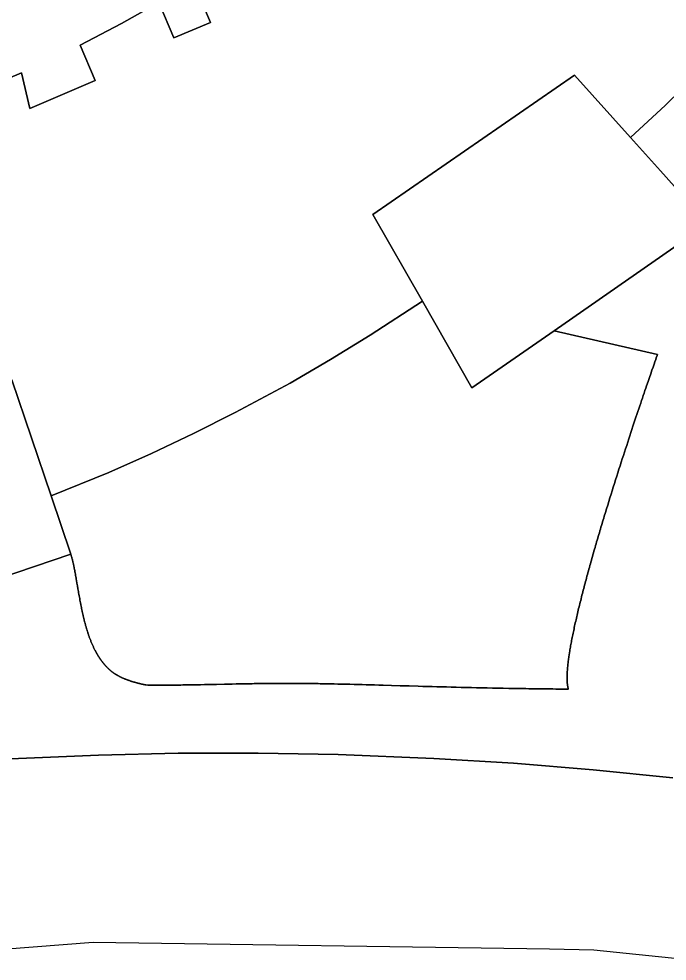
# Model space of a CAD drawing. Header units: millimetres. Extents: x 1811966 to 2218310, y 20519 to 471429.
# Drawn here: x 2046884 to 2083716, y 128329 to 181815 of the extents above; entities that cross this region are included whole.
import ezdxf

# ---------------------------------------------------------------- set-up
doc = ezdxf.new("R2010")
doc.units = ezdxf.units.MM
doc.layers.add('CLOSED_AREAS', color=7, linetype='Continuous')
doc.layers.add('REGION_HOLES', color=7, linetype='Continuous')

msp = doc.modelspace()

# ---------------------------------------------------------------- linework, layer by layer
at = {"layer": 'CLOSED_AREAS'}
for points in [[(2056784.981, 183939.499), (2057773.632, 181616.386), (2055689.092, 180729.255), (2054831.24, 182744.995), (2052718.012, 181544.544), (2050368.765, 180315.509), (2051222.538, 178309.338), (2047500.458, 176725.321), (2047032.894, 178749.743), (2044736.052, 177787.329)], [(1998276.157, 148179.466), (2001842.352, 147838.337), (2005418.015, 147617.469), (2008999.089, 147517.111), (2009480.302, 152878.076), (2033803.45, 152878.076), (2032652.454, 158503.874), (2046483.405, 161333.594), (2048715.742, 154731.392), (2051989.74, 156066.356), (2054415.147, 157138.572), (2056813.076, 158270.906), (2059182.033, 159462.653), (2062293.048, 161142.779), (2064588.727, 162470.212), (2066850.617, 163854.448), (2069811.466, 165786.966), (2066995.679, 170710.523), (2078458.425, 178613.931), (2081637.601, 175071.934), (2083614.96, 176910.382), (2085545.028, 178798.423)], [(2085545.028, 178798.423), (2083614.96, 176910.382), (2081637.601, 175071.934), (2083336.719, 173178.914), (2086033.202, 170174.694), (2077298.158, 164108.864), (2083165.828, 162760.073), (2083149.043, 162712.727), (2083100.217, 162574.406), (2083064.504, 162472.871), (2083021.641, 162350.682), (2082971.913, 162208.537), (2082915.607, 162047.132), (2082853.01, 161867.163), (2082784.408, 161669.328), (2082710.087, 161454.323), (2082630.335, 161222.846), (2082545.437, 160975.592), (2082501.148, 160846.267), (2082455.68, 160713.259), (2082409.069, 160576.655), (2082361.351, 160436.543), (2082312.561, 160293.01), (2082262.736, 160146.142), (2082211.911, 159996.027), (2082160.121, 159842.752), (2082107.404, 159686.403), (2082053.794, 159527.069), (2081999.328, 159364.836), (2081944.04, 159199.791), (2081887.968, 159032.022), (2081831.147, 158861.614), (2081773.612, 158688.657), (2081715.4, 158513.236), (2081656.546, 158335.439), (2081597.086, 158155.353), (2081537.056, 157973.064), (2081476.492, 157788.661), (2081415.429, 157602.229), (2081353.904, 157413.857), (2081291.951, 157223.632), (2081229.608, 157031.639), (2081166.91, 156837.968), (2081103.892, 156642.703), (2081040.59, 156445.934), (2080977.041, 156247.746), (2080913.28, 156048.228), (2080849.342, 155847.465), (2080785.265, 155645.545), (2080721.082, 155442.556), (2080656.831, 155238.584), (2080592.547, 155033.716), (2080528.266, 154828.04), (2080464.024, 154621.642), (2080399.856, 154414.61), (2080335.799, 154207.031), (2080271.888, 153998.992), (2080208.158, 153790.58), (2080144.647, 153581.881), (2080112.984, 153477.452), (2080081.389, 153372.984), (2080049.866, 153268.488), (2080018.421, 153163.976), (2079987.056, 153059.457), (2079955.777, 152954.942), (2079924.589, 152850.444), (2079893.495, 152745.971), (2079862.501, 152641.537), (2079831.61, 152537.15), (2079800.827, 152432.823), (2079770.157, 152328.565), (2079739.604, 152224.389), (2079709.173, 152120.305), (2079678.868, 152016.323), (2079648.693, 151912.455), (2079618.653, 151808.711), (2079588.753, 151705.103), (2079558.997, 151601.64), (2079529.389, 151498.336), (2079499.934, 151395.199), (2079470.637, 151292.241), (2079441.501, 151189.473), (2079412.532, 151086.905), (2079383.734, 150984.549), (2079355.111, 150882.416), (2079326.667, 150780.516), (2079298.408, 150678.86), (2079270.338, 150577.46), (2079242.461, 150476.325), (2079214.782, 150375.467), (2079187.305, 150274.898), (2079160.034, 150174.626), (2079132.975, 150074.665), (2079106.131, 149975.024), (2079079.508, 149875.714), (2079053.108, 149776.746), (2079026.938, 149678.132), (2079001.002, 149579.881), (2078975.303, 149482.006), (2078949.847, 149384.516), (2078924.638, 149287.423), (2078899.68, 149190.738), (2078874.978, 149094.47), (2078850.537, 148998.633), (2078826.36, 148903.235), (2078802.453, 148808.289), (2078778.819, 148713.804), (2078755.464, 148619.793), (2078732.391, 148526.265), (2078709.606, 148433.232), (2078687.112, 148340.704), (2078664.915, 148248.693), (2078643.018, 148157.21), (2078621.427, 148066.264), (2078600.145, 147975.867), (2078579.177, 147886.031), (2078558.527, 147796.765), (2078538.201, 147708.081), (2078518.202, 147619.99), (2078498.536, 147532.502), (2078479.205, 147445.629), (2078460.216, 147359.381), (2078441.572, 147273.769), (2078423.278, 147188.805), (2078405.338, 147104.498), (2078387.757, 147020.86), (2078370.54, 146937.902), (2078353.69, 146855.634), (2078337.213, 146774.068), (2078321.112, 146693.215), (2078305.393, 146613.084), (2078290.059, 146533.688), (2078275.115, 146455.037), (2078260.567, 146377.142), (2078246.417, 146300.013), (2078232.671, 146223.663), (2078219.333, 146148.101), (2078206.407, 146073.338), (2078193.899, 145999.386), (2078181.812, 145926.256), (2078170.151, 145853.957), (2078158.921, 145782.501), (2078153.469, 145747.093), (2078148.126, 145711.9), (2078142.892, 145676.922), (2078137.77, 145642.163), (2078132.758, 145607.622), (2078127.858, 145573.302), (2078123.069, 145539.203), (2078118.394, 145505.327), (2078113.832, 145471.676), (2078109.383, 145438.25), (2078105.049, 145405.052), (2078100.83, 145372.081), (2078096.726, 145339.341), (2078092.738, 145306.832), (2078088.867, 145274.555), (2078085.113, 145242.513), (2078081.476, 145210.705), (2078077.958, 145179.135), (2078074.559, 145147.802), (2078071.279, 145116.708), (2078068.119, 145085.855), (2078065.079, 145055.245), (2078062.161, 145024.877), (2078059.364, 144994.755), (2078056.689, 144964.879), (2078054.137, 144935.25), (2078051.708, 144905.87), (2078049.403, 144876.74), (2078047.223, 144847.862), (2078045.167, 144819.237), (2078043.237, 144790.866), (2078041.433, 144762.75), (2078039.756, 144734.892), (2078038.206, 144707.292), (2078036.784, 144679.952), (2078035.49, 144652.873), (2078034.325, 144626.057), (2078033.289, 144599.504), (2078032.384, 144573.217), (2078031.609, 144547.196), (2078030.965, 144521.443), (2078030.452, 144495.959), (2078030.072, 144470.746), (2078029.825, 144445.805), (2078029.711, 144421.138), (2078029.731, 144396.745), (2078029.886, 144372.628), (2078030.175, 144348.788), (2078030.601, 144325.228), (2078031.162, 144301.947), (2078031.86, 144278.949), (2078032.695, 144256.233), (2078033.668, 144233.801), (2078034.78, 144211.655), (2078036.031, 144189.796), (2078037.421, 144168.225), (2078038.951, 144146.944), (2078040.621, 144125.953), (2078042.433, 144105.256), (2078044.387, 144084.852), (2078046.483, 144064.743), (2078048.722, 144044.931), (2078051.104, 144025.416), (2078053.631, 144006.201), (2078056.301, 143987.287), (2078059.117, 143968.674), (2078062.079, 143950.365), (2078065.187, 143932.36), (2078068.441, 143914.661), (2078071.843, 143897.27), (2078075.393, 143880.188), (2078079.092, 143863.415), (2078082.939, 143846.954), (2078086.936, 143830.806), (2078091.083, 143814.972), (2078095.381, 143799.454), (2078099.83, 143784.252), (2078104.431, 143769.369), (2077924.623, 143770.711), (2077745.993, 143772.141), (2077568.532, 143773.659), (2077392.229, 143775.262), (2077217.075, 143776.948), (2077043.06, 143778.717), (2076870.174, 143780.566), (2076698.406, 143782.493), (2076527.748, 143784.498), (2076358.187, 143786.578), (2076189.716, 143788.732), (2076022.323, 143790.958), (2075855.999, 143793.254), (2075690.734, 143795.618), (2075526.518, 143798.05), (2075363.34, 143800.547), (2075201.191, 143803.108), (2075040.061, 143805.731), (2074879.939, 143808.414), (2074720.817, 143811.155), (2074405.527, 143816.808), (2074094.114, 143822.674), (2073786.495, 143828.742), (2073482.591, 143834.998), (2073182.323, 143841.428), (2072885.61, 143848.019), (2072592.372, 143854.758), (2072302.529, 143861.631), (2072016.002, 143868.624), (2071732.71, 143875.726), (2071452.573, 143882.921), (2071175.512, 143890.197), (2070901.447, 143897.54), (2070630.297, 143904.937), (2070361.982, 143912.375), (2070096.423, 143919.841), (2069833.54, 143927.319), (2069573.252, 143934.799), (2069060.144, 143949.706), (2068556.458, 143964.454), (2068061.556, 143978.937), (2067574.797, 143993.047), (2067334.271, 143999.929), (2067095.541, 144006.677), (2066858.528, 144013.279), (2066623.15, 144019.721), (2066389.328, 144025.99), (2066156.983, 144032.072), (2065926.034, 144037.953), (2065696.4, 144043.622), (2065468.003, 144049.063), (2065240.762, 144054.264), (2065014.598, 144059.211), (2064789.429, 144063.891), (2064565.177, 144068.291), (2064341.761, 144072.397), (2064230.342, 144074.336), (2064119.102, 144076.196), (2064008.031, 144077.977), (2063897.119, 144079.675), (2063786.356, 144081.29), (2063675.733, 144082.82), (2063565.238, 144084.263), (2063454.862, 144085.617), (2063344.596, 144086.881), (2063234.429, 144088.054), (2063124.351, 144089.133), (2063014.352, 144090.116), (2062904.422, 144091.003), (2062794.551, 144091.792), (2062684.73, 144092.48), (2062574.948, 144093.066), (2062465.194, 144093.549), (2062355.46, 144093.927), (2062245.735, 144094.197), (2062136.01, 144094.359), (2062026.273, 144094.411), (2061916.516, 144094.351), (2061806.728, 144094.178), (2061696.899, 144093.889), (2061587.019, 144093.484), (2061477.078, 144092.959), (2061367.067, 144092.315), (2061256.975, 144091.548), (2061145.235, 144090.646), (2061033.406, 144089.622), (2060921.492, 144088.481), (2060809.497, 144087.228), (2060697.425, 144085.869), (2060585.281, 144084.409), (2060473.068, 144082.854), (2060360.791, 144081.207), (2060248.454, 144079.475), (2060136.061, 144077.662), (2059911.124, 144073.817), (2059686.013, 144069.712), (2059460.761, 144065.39), (2059235.402, 144060.892), (2059009.968, 144056.259), (2058559.013, 144046.758), (2058108.16, 144037.217), (2057882.855, 144032.536), (2057657.676, 144027.97), (2057432.656, 144023.561), (2057207.828, 144019.35), (2056983.225, 144015.378), (2056871.018, 144013.496), (2056758.881, 144011.688), (2056646.816, 144009.962), (2056534.828, 144008.321), (2056422.922, 144006.771), (2056311.101, 144005.318), (2056199.37, 144003.966), (2056087.732, 144002.721), (2055976.193, 144001.588), (2055864.755, 144000.571), (2055753.424, 143999.677), (2055642.203, 143998.911), (2055531.097, 143998.277), (2055420.11, 143997.781), (2055309.245, 143997.428), (2055198.507, 143997.224), (2055087.901, 143997.172), (2054977.43, 143997.28), (2054867.098, 143997.551), (2054756.91, 143997.991), (2054646.87, 143998.606), (2054536.982, 143999.4), (2054427.25, 144000.378), (2054317.679, 144001.547), (2054208.272, 144002.91), (2054099.033, 144004.474), (2054036.621, 144017.814), (2054005.396, 144024.603), (2053974.165, 144031.475), (2053942.929, 144038.434), (2053911.694, 144045.483), (2053880.462, 144052.625), (2053849.237, 144059.863), (2053818.024, 144067.2), (2053786.825, 144074.641), (2053755.644, 144082.186), (2053724.485, 144089.841), (2053693.352, 144097.609), (2053662.248, 144105.491), (2053631.177, 144113.492), (2053600.143, 144121.615), (2053569.149, 144129.863), (2053538.199, 144138.239), (2053507.296, 144146.746), (2053476.445, 144155.388), (2053445.649, 144164.167), (2053414.911, 144173.088), (2053384.235, 144182.152), (2053353.625, 144191.364), (2053323.085, 144200.727), (2053292.617, 144210.243), (2053262.227, 144219.916), (2053231.917, 144229.749), (2053201.692, 144239.745), (2053171.554, 144249.907), (2053141.507, 144260.24), (2053111.556, 144270.745), (2053081.703, 144281.426), (2053051.953, 144292.287), (2053022.31, 144303.329), (2052992.775, 144314.558), (2052963.355, 144325.975), (2052934.051, 144337.584), (2052904.868, 144349.389), (2052875.81, 144361.391), (2052846.879, 144373.596), (2052818.081, 144386.005), (2052789.417, 144398.622), (2052760.893, 144411.45), (2052732.512, 144424.492), (2052704.276, 144437.752), (2052676.191, 144451.233), (2052648.26, 144464.938), (2052620.486, 144478.869), (2052592.872, 144493.031), (2052565.424, 144507.427), (2052538.144, 144522.059), (2052511.036, 144536.931), (2052497.547, 144544.458), (2052484.103, 144552.046), (2052470.704, 144559.696), (2052457.35, 144567.408), (2052444.042, 144575.182), (2052430.78, 144583.018), (2052417.564, 144590.918), (2052404.396, 144598.882), (2052391.275, 144606.909), (2052378.202, 144615.001), (2052365.178, 144623.157), (2052352.203, 144631.379), (2052339.277, 144639.666), (2052326.401, 144648.02), (2052313.575, 144656.439), (2052300.8, 144664.925), (2052288.077, 144673.479), (2052275.405, 144682.1), (2052262.785, 144690.789), (2052250.218, 144699.546), (2052237.703, 144708.372), (2052225.243, 144717.267), (2052211.618, 144727.468), (2052198.05, 144737.762), (2052184.537, 144748.148), (2052171.081, 144758.628), (2052157.68, 144769.2), (2052144.335, 144779.864), (2052131.046, 144790.621), (2052117.811, 144801.469), (2052104.632, 144812.41), (2052091.508, 144823.442), (2052078.439, 144834.566), (2052065.424, 144845.782), (2052052.464, 144857.089), (2052039.559, 144868.487), (2052026.708, 144879.976), (2052013.911, 144891.555), (2052001.168, 144903.226), (2051988.479, 144914.987), (2051975.843, 144926.838), (2051963.261, 144938.78), (2051950.733, 144950.812), (2051938.258, 144962.933), (2051925.836, 144975.145), (2051913.467, 144987.446), (2051901.151, 144999.836), (2051888.888, 145012.316), (2051876.677, 145024.885), (2051864.519, 145037.543), (2051852.413, 145050.289), (2051840.359, 145063.125), (2051828.357, 145076.049), (2051816.407, 145089.061), (2051804.508, 145102.161), (2051792.662, 145115.35), (2051780.866, 145128.626), (2051769.122, 145141.99), (2051757.429, 145155.442), (2051745.787, 145168.981), (2051734.196, 145182.608), (2051722.656, 145196.321), (2051711.166, 145210.122), (2051699.727, 145224.009), (2051688.338, 145237.983), (2051676.999, 145252.044), (2051665.71, 145266.191), (2051654.47, 145280.424), (2051643.281, 145294.743), (2051632.141, 145309.148), (2051621.05, 145323.638), (2051610.009, 145338.215), (2051599.017, 145352.876), (2051588.074, 145367.623), (2051577.179, 145382.455), (2051566.334, 145397.372), (2051555.537, 145412.374), (2051544.788, 145427.46), (2051534.087, 145442.631), (2051523.435, 145457.886), (2051512.831, 145473.226), (2051502.274, 145488.649), (2051491.765, 145504.156), (2051481.304, 145519.747), (2051470.89, 145535.422), (2051460.523, 145551.18), (2051450.203, 145567.021), (2051439.931, 145582.945), (2051429.705, 145598.952), (2051419.526, 145615.042), (2051409.393, 145631.215), (2051399.307, 145647.47), (2051389.266, 145663.807), (2051379.272, 145680.227), (2051369.324, 145696.728), (2051359.422, 145713.312), (2051349.566, 145729.977), (2051339.755, 145746.723), (2051329.989, 145763.551), (2051320.268, 145780.46), (2051310.593, 145797.451), (2051300.963, 145814.522), (2051291.377, 145831.674), (2051281.836, 145848.906), (2051272.34, 145866.219), (2051262.887, 145883.613), (2051253.48, 145901.086), (2051244.116, 145918.639), (2051234.796, 145936.272), (2051225.52, 145953.985), (2051216.287, 145971.778), (2051207.098, 145989.649), (2051188.85, 146025.63), (2051170.774, 146061.927), (2051152.87, 146098.538), (2051135.135, 146135.462), (2051117.569, 146172.698), (2051100.171, 146210.244), (2051082.939, 146248.1), (2051065.873, 146286.264), (2051048.971, 146324.735), (2051032.231, 146363.511), (2051015.654, 146402.592), (2050999.238, 146441.976), (2050982.981, 146481.662), (2050966.882, 146521.649), (2050950.941, 146561.935), (2050935.156, 146602.519), (2050919.526, 146643.4), (2050904.049, 146684.577), (2050888.726, 146726.048), (2050875.121, 146763.836), (2050861.679, 146801.801), (2050848.399, 146839.941), (2050835.279, 146878.25), (2050822.316, 146916.724), (2050809.509, 146955.357), (2050796.856, 146994.146), (2050784.355, 147033.086), (2050772.004, 147072.172), (2050759.802, 147111.398), (2050747.746, 147150.762), (2050735.835, 147190.257), (2050724.067, 147229.88), (2050712.439, 147269.625), (2050700.95, 147309.488), (2050689.599, 147349.465), (2050678.383, 147389.55), (2050667.3, 147429.739), (2050656.348, 147470.027), (2050645.526, 147510.41), (2050634.832, 147550.883), (2050624.264, 147591.441), (2050613.82, 147632.079), (2050603.498, 147672.794), (2050593.296, 147713.58), (2050583.212, 147754.432), (2050573.245, 147795.346), (2050563.393, 147836.318), (2050553.653, 147877.342), (2050544.024, 147918.414), (2050534.504, 147959.529), (2050525.092, 148000.683), (2050515.784, 148041.87), (2050506.58, 148083.087), (2050497.477, 148124.329), (2050488.474, 148165.59), (2050479.569, 148206.867), (2050470.76, 148248.154), (2050462.044, 148289.447), (2050453.421, 148330.741), (2050444.888, 148372.032), (2050436.443, 148413.314), (2050428.085, 148454.584), (2050419.812, 148495.837), (2050411.621, 148537.067), (2050403.511, 148578.27), (2050387.526, 148660.578), (2050371.842, 148742.722), (2050356.445, 148824.666), (2050341.318, 148906.372), (2050326.447, 148987.803), (2050311.817, 149068.921), (2050297.414, 149149.689), (2050283.221, 149230.069), (2050269.224, 149310.025), (2050255.409, 149389.519), (2050241.759, 149468.513), (2050214.898, 149624.854), (2050188.521, 149778.749), (2050162.509, 149929.899), (2050149.602, 150004.352), (2050136.741, 150078.006), (2050123.911, 150150.825), (2050111.097, 150222.77), (2050098.284, 150293.805), (2050085.457, 150363.893), (2050072.601, 150432.996), (2050059.702, 150501.076), (2050046.743, 150568.096), (2050033.711, 150634.02), (2050027.162, 150666.558), (2050020.589, 150698.809), (2050013.991, 150730.766), (2050007.364, 150762.426), (2050000.708, 150793.783), (2049994.02, 150824.834), (2049987.299, 150855.573), (2049980.542, 150885.995), (2049973.748, 150916.097), (2049966.915, 150945.873), (2049960.041, 150975.319), (2049953.125, 151004.43), (2049946.163, 151033.201), (2049939.155, 151061.628), (2049932.099, 151089.705), (2049924.992, 151117.43), (2049917.833, 151144.795), (2049910.619, 151171.798), (2049903.35, 151198.433), (2049896.023, 151224.696), (2049888.637, 151250.582), (2049881.188, 151276.087), (2049873.677, 151301.204), (2049866.1, 151325.931), (2049858.455, 151350.263), (2049850.742, 151374.194), (2049842.958, 151397.719), (2049835.1, 151420.836), (2044636.998, 149663.263)], [(1998539.995, 132147.246), (2002052.839, 133068.658), (2005579.787, 133934.497), (2009119.961, 134744.568), (2012672.474, 135498.645), (2016236.459, 136196.546), (2019811.017, 136838.109), (2026089.247, 137824.789), (2029688.276, 138310.616), (2033294.516, 138739.57), (2039620.127, 139353.074), (2045960.264, 139791.621), (2051402.573, 140028.007), (2055941.07, 140126.518), (2060480.616, 140135.45), (2065019.468, 140054.813), (2070462.664, 139839.869), (2074993.734, 139562.333), (2079518.447, 139195.446), (2084035.037, 138739.354)], [(2040869.796, 128605.408), (2051101.59, 129408.038), (2077040.526, 129024.366), (2079540.664, 128976.992), (2085791.01, 128328.63)]]:
    msp.add_lwpolyline(points, dxfattribs=at)
for points in [[(2078458.425, 178613.931), (2066995.679, 170710.523), (2069811.466, 165786.966), (2072626.489, 160864.742), (2077298.158, 164108.864), (2086033.202, 170174.694), (2083336.719, 173178.914), (2081637.601, 175071.934)], [(2049835.1, 151420.836), (2049842.958, 151397.719), (2049850.742, 151374.194), (2049858.455, 151350.263), (2049866.1, 151325.931), (2049873.677, 151301.204), (2049881.188, 151276.087), (2049888.637, 151250.582), (2049896.023, 151224.696), (2049903.35, 151198.433), (2049910.619, 151171.798), (2049917.833, 151144.795), (2049924.992, 151117.43), (2049932.099, 151089.705), (2049939.155, 151061.628), (2049946.163, 151033.201), (2049953.125, 151004.43), (2049960.041, 150975.319), (2049966.915, 150945.873), (2049973.748, 150916.097), (2049980.542, 150885.995), (2049987.299, 150855.573), (2049994.02, 150824.834), (2050000.708, 150793.783), (2050007.364, 150762.426), (2050013.991, 150730.766), (2050020.589, 150698.809), (2050027.162, 150666.558), (2050033.711, 150634.02), (2050046.743, 150568.096), (2050059.702, 150501.076), (2050072.601, 150432.996), (2050085.457, 150363.893), (2050098.284, 150293.805), (2050111.097, 150222.77), (2050123.911, 150150.825), (2050136.741, 150078.006), (2050149.602, 150004.352), (2050162.509, 149929.899), (2050188.521, 149778.749), (2050214.898, 149624.854), (2050241.759, 149468.513), (2050255.409, 149389.519), (2050269.224, 149310.025), (2050283.221, 149230.069), (2050297.414, 149149.689), (2050311.817, 149068.921), (2050326.447, 148987.803), (2050341.318, 148906.372), (2050356.445, 148824.666), (2050371.842, 148742.722), (2050387.526, 148660.578), (2050403.511, 148578.27), (2050411.621, 148537.067), (2050419.812, 148495.837), (2050428.085, 148454.584), (2050436.443, 148413.314), (2050444.888, 148372.032), (2050453.421, 148330.741), (2050462.044, 148289.447), (2050470.76, 148248.154), (2050479.569, 148206.867), (2050488.474, 148165.59), (2050497.477, 148124.329), (2050506.58, 148083.087), (2050515.784, 148041.87), (2050525.092, 148000.683), (2050534.504, 147959.529), (2050544.024, 147918.414), (2050553.653, 147877.342), (2050563.393, 147836.318), (2050573.245, 147795.346), (2050583.212, 147754.432), (2050593.296, 147713.58), (2050603.498, 147672.794), (2050613.82, 147632.079), (2050624.264, 147591.441), (2050634.832, 147550.883), (2050645.526, 147510.41), (2050656.348, 147470.027), (2050667.3, 147429.739), (2050678.383, 147389.55), (2050689.599, 147349.465), (2050700.95, 147309.488), (2050712.439, 147269.625), (2050724.067, 147229.88), (2050735.835, 147190.257), (2050747.746, 147150.762), (2050759.802, 147111.398), (2050772.004, 147072.172), (2050784.355, 147033.086), (2050796.856, 146994.146), (2050809.509, 146955.357), (2050822.316, 146916.724), (2050835.279, 146878.25), (2050848.399, 146839.941), (2050861.679, 146801.801), (2050875.121, 146763.836), (2050888.726, 146726.048), (2050904.049, 146684.577), (2050919.526, 146643.4), (2050935.156, 146602.519), (2050950.941, 146561.935), (2050966.882, 146521.649), (2050982.981, 146481.662), (2050999.238, 146441.976), (2051015.654, 146402.592), (2051032.231, 146363.511), (2051048.971, 146324.735), (2051065.873, 146286.264), (2051082.939, 146248.1), (2051100.171, 146210.244), (2051117.569, 146172.698), (2051135.135, 146135.462), (2051152.87, 146098.538), (2051170.774, 146061.927), (2051188.85, 146025.63), (2051207.098, 145989.649), (2051216.287, 145971.778), (2051225.52, 145953.985), (2051234.796, 145936.272), (2051244.116, 145918.639), (2051253.48, 145901.086), (2051262.887, 145883.613), (2051272.34, 145866.219), (2051281.836, 145848.906), (2051291.377, 145831.674), (2051300.963, 145814.522), (2051310.593, 145797.451), (2051320.268, 145780.46), (2051329.989, 145763.551), (2051339.755, 145746.723), (2051349.566, 145729.977), (2051359.422, 145713.312), (2051369.324, 145696.728), (2051379.272, 145680.227), (2051389.266, 145663.807), (2051399.307, 145647.47), (2051409.393, 145631.215), (2051419.526, 145615.042), (2051429.705, 145598.952), (2051439.931, 145582.945), (2051450.203, 145567.021), (2051460.523, 145551.18), (2051470.89, 145535.422), (2051481.304, 145519.747), (2051491.765, 145504.156), (2051502.274, 145488.649), (2051512.831, 145473.226), (2051523.435, 145457.886), (2051534.087, 145442.631), (2051544.788, 145427.46), (2051555.537, 145412.374), (2051566.334, 145397.372), (2051577.179, 145382.455), (2051588.074, 145367.623), (2051599.017, 145352.876), (2051610.009, 145338.215), (2051621.05, 145323.638), (2051632.141, 145309.148), (2051643.281, 145294.743), (2051654.47, 145280.424), (2051665.71, 145266.191), (2051676.999, 145252.044), (2051688.338, 145237.983), (2051699.727, 145224.009), (2051711.166, 145210.122), (2051722.656, 145196.321), (2051734.196, 145182.608), (2051745.787, 145168.981), (2051757.429, 145155.442), (2051769.122, 145141.99), (2051780.866, 145128.626), (2051792.662, 145115.35), (2051804.508, 145102.161), (2051816.407, 145089.061), (2051828.357, 145076.049), (2051840.359, 145063.125), (2051852.413, 145050.289), (2051864.519, 145037.543), (2051876.677, 145024.885), (2051888.888, 145012.316), (2051901.151, 144999.836), (2051913.467, 144987.446), (2051925.836, 144975.145), (2051938.258, 144962.933), (2051950.733, 144950.812), (2051963.261, 144938.78), (2051975.843, 144926.838), (2051988.479, 144914.987), (2052001.168, 144903.226), (2052013.911, 144891.555), (2052026.708, 144879.976), (2052039.559, 144868.487), (2052052.464, 144857.089), (2052065.424, 144845.782), (2052078.439, 144834.566), (2052091.508, 144823.442), (2052104.632, 144812.41), (2052117.811, 144801.469), (2052131.046, 144790.621), (2052144.335, 144779.864), (2052157.68, 144769.2), (2052171.081, 144758.628), (2052184.537, 144748.148), (2052198.05, 144737.762), (2052211.618, 144727.468), (2052225.243, 144717.267), (2052237.703, 144708.372), (2052250.218, 144699.546), (2052262.785, 144690.789), (2052275.405, 144682.1), (2052288.077, 144673.479), (2052300.8, 144664.925), (2052313.575, 144656.439), (2052326.401, 144648.02), (2052339.277, 144639.666), (2052352.203, 144631.379), (2052365.178, 144623.157), (2052378.202, 144615.001), (2052391.275, 144606.909), (2052404.396, 144598.882), (2052417.564, 144590.918), (2052430.78, 144583.018), (2052444.042, 144575.182), (2052457.35, 144567.408), (2052470.704, 144559.696), (2052484.103, 144552.046), (2052497.547, 144544.458), (2052511.036, 144536.931), (2052538.144, 144522.059), (2052565.424, 144507.427), (2052592.872, 144493.031), (2052620.486, 144478.869), (2052648.26, 144464.938), (2052676.191, 144451.233), (2052704.276, 144437.752), (2052732.512, 144424.492), (2052760.893, 144411.45), (2052789.417, 144398.622), (2052818.081, 144386.005), (2052846.879, 144373.596), (2052875.81, 144361.391), (2052904.868, 144349.389), (2052934.051, 144337.584), (2052963.355, 144325.975), (2052992.775, 144314.558), (2053022.31, 144303.329), (2053051.953, 144292.287), (2053081.703, 144281.426), (2053111.556, 144270.745), (2053141.507, 144260.24), (2053171.554, 144249.907), (2053201.692, 144239.745), (2053231.917, 144229.749), (2053262.227, 144219.916), (2053292.617, 144210.243), (2053323.085, 144200.727), (2053353.625, 144191.364), (2053384.235, 144182.152), (2053414.911, 144173.088), (2053445.649, 144164.167), (2053476.445, 144155.388), (2053507.296, 144146.746), (2053538.199, 144138.239), (2053569.149, 144129.863), (2053600.143, 144121.615), (2053631.177, 144113.492), (2053662.248, 144105.491), (2053693.352, 144097.609), (2053724.485, 144089.841), (2053755.644, 144082.186), (2053786.825, 144074.641), (2053818.024, 144067.2), (2053849.237, 144059.863), (2053880.462, 144052.625), (2053911.694, 144045.483), (2053942.929, 144038.434), (2053974.165, 144031.475), (2054005.396, 144024.603), (2054036.621, 144017.814), (2054099.033, 144004.474), (2054208.272, 144002.91), (2054317.679, 144001.547), (2054427.25, 144000.378), (2054536.982, 143999.4), (2054646.87, 143998.606), (2054756.91, 143997.991), (2054867.098, 143997.551), (2054977.43, 143997.28), (2055087.901, 143997.172), (2055198.507, 143997.224), (2055309.245, 143997.428), (2055420.11, 143997.781), (2055531.097, 143998.277), (2055642.203, 143998.911), (2055753.424, 143999.677), (2055864.755, 144000.571), (2055976.193, 144001.588), (2056087.732, 144002.721), (2056199.37, 144003.966), (2056311.101, 144005.318), (2056422.922, 144006.771), (2056534.828, 144008.321), (2056646.816, 144009.962), (2056758.881, 144011.688), (2056871.018, 144013.496), (2056983.225, 144015.378), (2057207.828, 144019.35), (2057432.656, 144023.561), (2057657.676, 144027.97), (2057882.855, 144032.536), (2058108.16, 144037.217), (2058559.013, 144046.758), (2059009.968, 144056.259), (2059235.402, 144060.892), (2059460.761, 144065.39), (2059686.013, 144069.712), (2059911.124, 144073.817), (2060136.061, 144077.662), (2060248.454, 144079.475), (2060360.791, 144081.207), (2060473.068, 144082.854), (2060585.281, 144084.409), (2060697.425, 144085.869), (2060809.497, 144087.228), (2060921.492, 144088.481), (2061033.406, 144089.622), (2061145.235, 144090.646), (2061256.975, 144091.548), (2061367.067, 144092.315), (2061477.078, 144092.959), (2061587.019, 144093.484), (2061696.899, 144093.889), (2061806.728, 144094.178), (2061916.516, 144094.351), (2062026.273, 144094.411), (2062136.01, 144094.359), (2062245.735, 144094.197), (2062355.46, 144093.927), (2062465.194, 144093.549), (2062574.948, 144093.066), (2062684.73, 144092.48), (2062794.551, 144091.792), (2062904.422, 144091.003), (2063014.352, 144090.116), (2063124.351, 144089.133), (2063234.429, 144088.054), (2063344.596, 144086.881), (2063454.862, 144085.617), (2063565.238, 144084.263), (2063675.733, 144082.82), (2063786.356, 144081.29), (2063897.119, 144079.675), (2064008.031, 144077.977), (2064119.102, 144076.196), (2064230.342, 144074.336), (2064341.761, 144072.397), (2064565.177, 144068.291), (2064789.429, 144063.891), (2065014.598, 144059.211), (2065240.762, 144054.264), (2065468.003, 144049.063), (2065696.4, 144043.622), (2065926.034, 144037.953), (2066156.983, 144032.072), (2066389.328, 144025.99), (2066623.15, 144019.721), (2066858.528, 144013.279), (2067095.541, 144006.677), (2067334.271, 143999.929), (2067574.797, 143993.047), (2068061.556, 143978.937), (2068556.458, 143964.454), (2069060.144, 143949.706), (2069573.252, 143934.799), (2069833.54, 143927.319), (2070096.423, 143919.841), (2070361.982, 143912.375), (2070630.297, 143904.937), (2070901.447, 143897.54), (2071175.512, 143890.197), (2071452.573, 143882.921), (2071732.71, 143875.726), (2072016.002, 143868.624), (2072302.529, 143861.631), (2072592.372, 143854.758), (2072885.61, 143848.019), (2073182.323, 143841.428), (2073482.591, 143834.998), (2073786.495, 143828.742), (2074094.114, 143822.674), (2074405.527, 143816.808), (2074720.817, 143811.155), (2074879.939, 143808.414), (2075040.061, 143805.731), (2075201.191, 143803.108), (2075363.34, 143800.547), (2075526.518, 143798.05), (2075690.734, 143795.618), (2075855.999, 143793.254), (2076022.323, 143790.958), (2076189.716, 143788.732), (2076358.187, 143786.578), (2076527.748, 143784.498), (2076698.406, 143782.493), (2076870.174, 143780.566), (2077043.06, 143778.717), (2077217.075, 143776.948), (2077392.229, 143775.262), (2077568.532, 143773.659), (2077745.993, 143772.141), (2077924.623, 143770.711), (2078104.431, 143769.369), (2078099.83, 143784.252), (2078095.381, 143799.454), (2078091.083, 143814.972), (2078086.936, 143830.806), (2078082.939, 143846.954), (2078079.092, 143863.415), (2078075.393, 143880.188), (2078071.843, 143897.27), (2078068.441, 143914.661), (2078065.187, 143932.36), (2078062.079, 143950.365), (2078059.117, 143968.674), (2078056.301, 143987.287), (2078053.631, 144006.201), (2078051.104, 144025.416), (2078048.722, 144044.931), (2078046.483, 144064.743), (2078044.387, 144084.852), (2078042.433, 144105.256), (2078040.621, 144125.953), (2078038.951, 144146.944), (2078037.421, 144168.225), (2078036.031, 144189.796), (2078034.78, 144211.655), (2078033.668, 144233.801), (2078032.695, 144256.233), (2078031.86, 144278.949), (2078031.162, 144301.947), (2078030.601, 144325.228), (2078030.175, 144348.788), (2078029.886, 144372.628), (2078029.731, 144396.745), (2078029.711, 144421.138), (2078029.825, 144445.805), (2078030.072, 144470.746), (2078030.452, 144495.959), (2078030.965, 144521.443), (2078031.609, 144547.196), (2078032.384, 144573.217), (2078033.289, 144599.504), (2078034.325, 144626.057), (2078035.49, 144652.873), (2078036.784, 144679.952), (2078038.206, 144707.292), (2078039.756, 144734.892), (2078041.433, 144762.75), (2078043.237, 144790.866), (2078045.167, 144819.237), (2078047.223, 144847.862), (2078049.403, 144876.74), (2078051.708, 144905.87), (2078054.137, 144935.25), (2078056.689, 144964.879), (2078059.364, 144994.755), (2078062.161, 145024.877), (2078065.079, 145055.245), (2078068.119, 145085.855), (2078071.279, 145116.708), (2078074.559, 145147.802), (2078077.958, 145179.135), (2078081.476, 145210.705), (2078085.113, 145242.513), (2078088.867, 145274.555), (2078092.738, 145306.832), (2078096.726, 145339.341), (2078100.83, 145372.081), (2078105.049, 145405.052), (2078109.383, 145438.25), (2078113.832, 145471.676), (2078118.394, 145505.327), (2078123.069, 145539.203), (2078127.858, 145573.302), (2078132.758, 145607.622), (2078137.77, 145642.163), (2078142.892, 145676.922), (2078148.126, 145711.9), (2078153.469, 145747.093), (2078158.921, 145782.501), (2078170.151, 145853.957), (2078181.812, 145926.256), (2078193.899, 145999.386), (2078206.407, 146073.338), (2078219.333, 146148.101), (2078232.671, 146223.663), (2078246.417, 146300.013), (2078260.567, 146377.142), (2078275.115, 146455.037), (2078290.059, 146533.688), (2078305.393, 146613.084), (2078321.112, 146693.215), (2078337.213, 146774.068), (2078353.69, 146855.634), (2078370.54, 146937.902), (2078387.757, 147020.86), (2078405.338, 147104.498), (2078423.278, 147188.805), (2078441.572, 147273.769), (2078460.216, 147359.381), (2078479.205, 147445.629), (2078498.536, 147532.502), (2078518.202, 147619.99), (2078538.201, 147708.081), (2078558.527, 147796.765), (2078579.177, 147886.031), (2078600.145, 147975.867), (2078621.427, 148066.264), (2078643.018, 148157.21), (2078664.915, 148248.693), (2078687.112, 148340.704), (2078709.606, 148433.232), (2078732.391, 148526.265), (2078755.464, 148619.793), (2078778.819, 148713.804), (2078802.453, 148808.289), (2078826.36, 148903.235), (2078850.537, 148998.633), (2078874.978, 149094.47), (2078899.68, 149190.738), (2078924.638, 149287.423), (2078949.847, 149384.516), (2078975.303, 149482.006), (2079001.002, 149579.881), (2079026.938, 149678.132), (2079053.108, 149776.746), (2079079.508, 149875.714), (2079106.131, 149975.024), (2079132.975, 150074.665), (2079160.034, 150174.626), (2079187.305, 150274.898), (2079214.782, 150375.467), (2079242.461, 150476.325), (2079270.338, 150577.46), (2079298.408, 150678.86), (2079326.667, 150780.516), (2079355.111, 150882.416), (2079383.734, 150984.549), (2079412.532, 151086.905), (2079441.501, 151189.473), (2079470.637, 151292.241), (2079499.934, 151395.199), (2079529.389, 151498.336), (2079558.997, 151601.64), (2079588.753, 151705.103), (2079618.653, 151808.711), (2079648.693, 151912.455), (2079678.868, 152016.323), (2079709.173, 152120.305), (2079739.604, 152224.389), (2079770.157, 152328.565), (2079800.827, 152432.823), (2079831.61, 152537.15), (2079862.501, 152641.537), (2079893.495, 152745.971), (2079924.589, 152850.444), (2079955.777, 152954.942), (2079987.056, 153059.457), (2080018.421, 153163.976), (2080049.866, 153268.488), (2080081.389, 153372.984), (2080112.984, 153477.452), (2080144.647, 153581.881), (2080208.158, 153790.58), (2080271.888, 153998.992), (2080335.799, 154207.031), (2080399.856, 154414.61), (2080464.024, 154621.642), (2080528.266, 154828.04), (2080592.547, 155033.716), (2080656.831, 155238.584), (2080721.082, 155442.556), (2080785.265, 155645.545), (2080849.342, 155847.465), (2080913.28, 156048.228), (2080977.041, 156247.746), (2081040.59, 156445.934), (2081103.892, 156642.703), (2081166.91, 156837.968), (2081229.608, 157031.639), (2081291.951, 157223.632), (2081353.904, 157413.857), (2081415.429, 157602.229), (2081476.492, 157788.661), (2081537.056, 157973.064), (2081597.086, 158155.353), (2081656.546, 158335.439), (2081715.4, 158513.236), (2081773.612, 158688.657), (2081831.147, 158861.614), (2081887.968, 159032.022), (2081944.04, 159199.791), (2081999.328, 159364.836), (2082053.794, 159527.069), (2082107.404, 159686.403), (2082160.121, 159842.752), (2082211.911, 159996.027), (2082262.736, 160146.142), (2082312.561, 160293.01), (2082361.351, 160436.543), (2082409.069, 160576.655), (2082455.68, 160713.259), (2082501.148, 160846.267), (2082545.437, 160975.592), (2082630.335, 161222.846), (2082710.087, 161454.323), (2082784.408, 161669.328), (2082853.01, 161867.163), (2082915.607, 162047.132), (2082971.913, 162208.537), (2083021.641, 162350.682), (2083064.504, 162472.871), (2083100.217, 162574.406), (2083149.043, 162712.727), (2083165.828, 162760.073), (2077298.158, 164108.864), (2072626.489, 160864.742), (2069811.466, 165786.966), (2066850.617, 163854.448), (2064588.727, 162470.212), (2062293.048, 161142.779), (2059182.033, 159462.653), (2056813.076, 158270.906), (2054415.147, 157138.572), (2051989.74, 156066.356), (2048715.742, 154731.392)], [(2033803.45, 152878.076), (2035119.57, 146445.249), (2044636.998, 149663.263), (2049835.1, 151420.836), (2048715.742, 154731.392), (2046483.405, 161333.594), (2032652.454, 158503.874)]]:
    msp.add_lwpolyline(points, close=True, dxfattribs=at)
at = {"layer": 'REGION_HOLES'}
for points in [[(2044736.052, 177787.329), (2047032.894, 178749.743), (2047500.458, 176725.321), (2051222.538, 178309.338), (2050368.765, 180315.509), (2052718.012, 181544.544), (2054831.24, 182744.995), (2055689.092, 180729.255), (2057773.632, 181616.386), (2056784.981, 183939.499)], [(2084035.037, 138739.354), (2079518.447, 139195.446), (2074993.734, 139562.333), (2070462.664, 139839.869), (2065019.468, 140054.813), (2060480.616, 140135.45), (2055941.07, 140126.518), (2051402.573, 140028.007), (2045960.264, 139791.621), (2039620.127, 139353.074), (2033294.516, 138739.57), (2029688.276, 138310.616), (2026089.247, 137824.789), (2019811.017, 136838.109), (2016236.459, 136196.546), (2012672.474, 135498.645), (2009119.961, 134744.568), (2005579.787, 133934.497), (2002052.839, 133068.658), (1998539.995, 132147.246)]]:
    msp.add_lwpolyline(points, dxfattribs=at)

doc.saveas('drawing.dxf')
